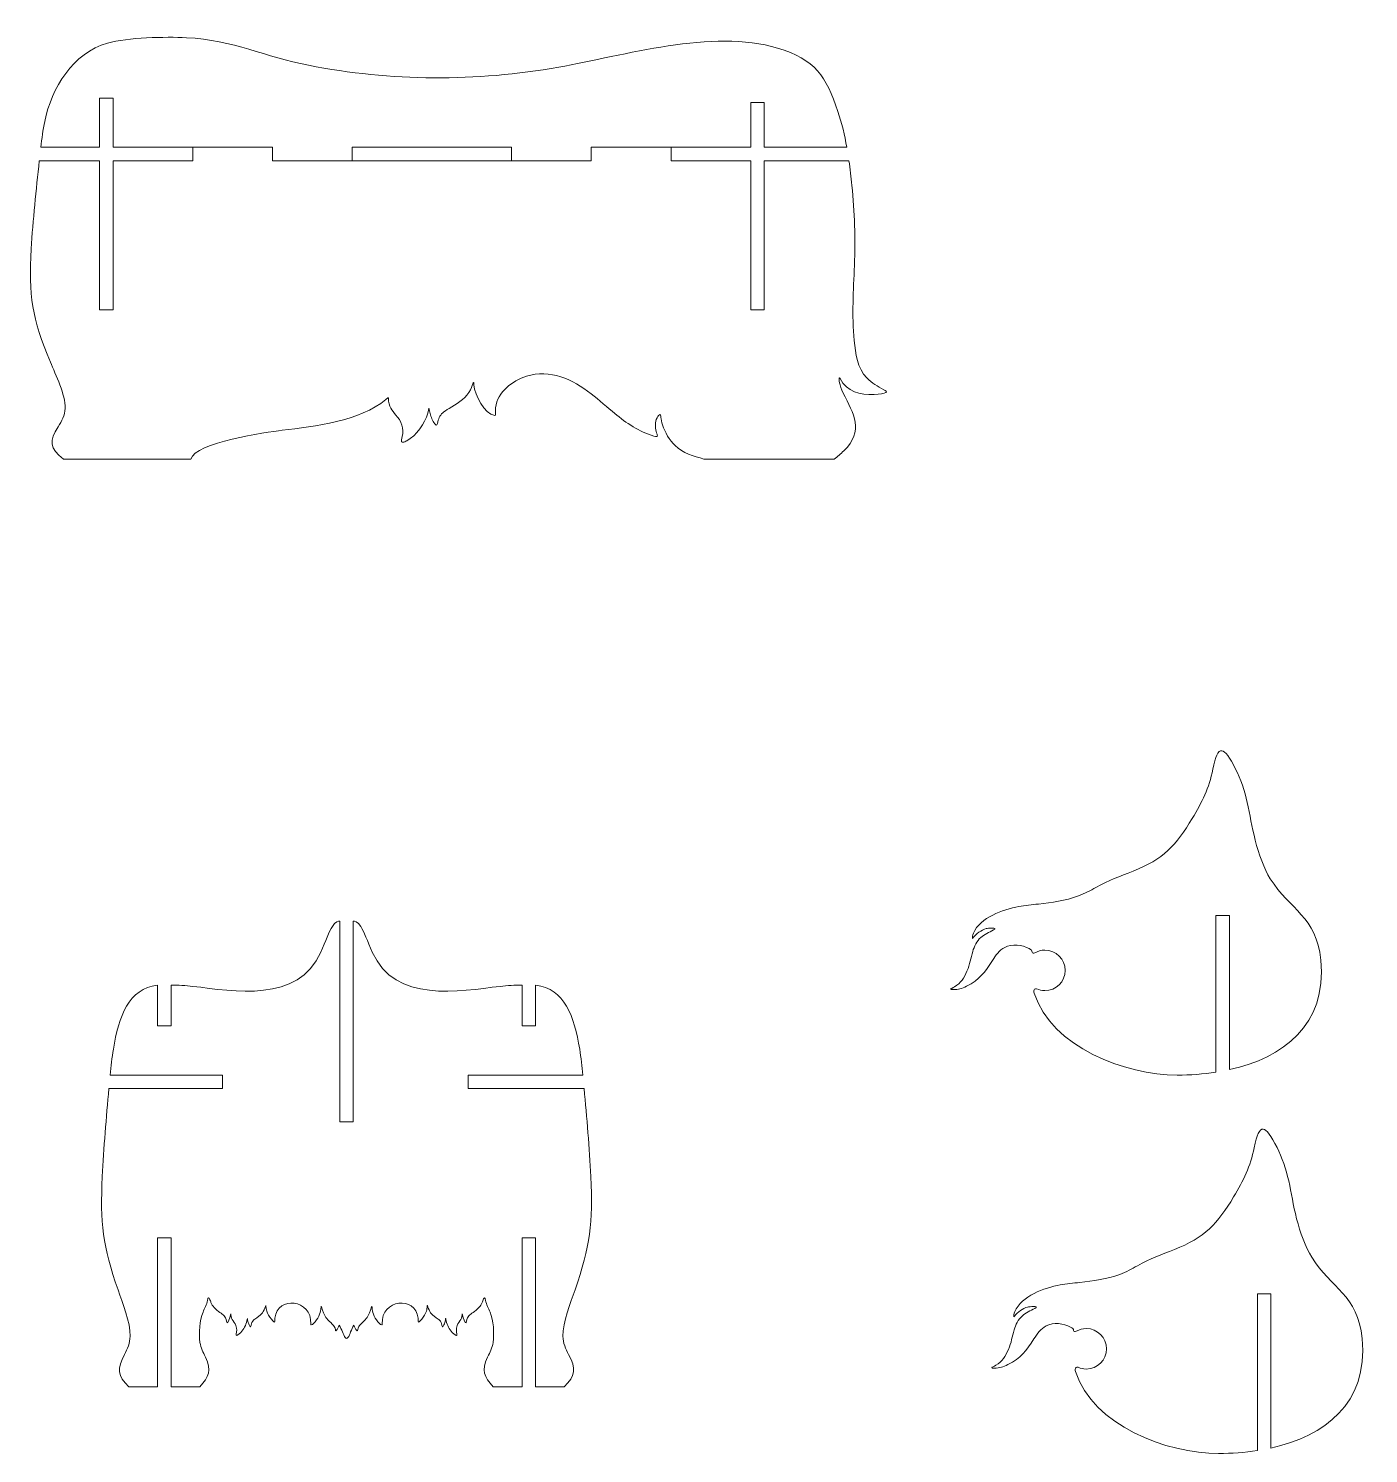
# Model space of a CAD drawing. Header units: centimetres. Extents: x -112 to 109, y -119 to 42.
# Drawn here: x 9.4 to 108.7, y -64 to 41.6 of the extents above; entities that cross this region are included whole.
import ezdxf

# ---------------------------------------------------------------- set-up
doc = ezdxf.new("R2010")
doc.units = ezdxf.units.CM
doc.header["$MEASUREMENT"] = 0
doc.layers.add('layer 1', color=7, linetype='Continuous')

msp = doc.modelspace()

# ---------------------------------------------------------------- linework, layer by layer
at = {"layer": 'layer 1', "color": 250, "lineweight": 9}
for points, knots in [([(51.14245, 32.82267), (51.14245, 32.82267), (51.14245, 31.82267), (51.14245, 31.82267), (51.14245, 31.82267), (51.14245, 31.82267), (45.2362, 31.82267), (45.2362, 31.82267), (45.2362, 31.82267), (45.2362, 31.82267), (45.2362, 32.82267), (45.2362, 32.82267), (45.2362, 32.82267), (41.2987, 32.82267), (37.3612, 32.82267), (33.4237, 32.82267), (33.4237, 32.82267), (33.4237, 32.82267), (33.4237, 31.82267), (33.4237, 31.82267), (33.4237, 31.82267), (33.4237, 31.82267), (27.51745, 31.82267), (27.51745, 31.82267), (27.51745, 31.82267), (27.51745, 31.82267), (27.51745, 32.82267), (27.51745, 32.82267), (27.51745, 32.82267), (23.57995, 32.82267), (19.64245, 32.82267), (15.70495, 32.82267), (15.70495, 32.82267), (15.70495, 33.93279), (15.70495, 34.2455), (15.70495, 36.46574), (15.70495, 36.46574), (15.37162, 36.46574), (14.87162, 36.46574), (14.70495, 36.46574), (14.70495, 36.46574), (14.70495, 34.2455), (14.70495, 33.93279), (14.70495, 32.82267), (14.70495, 32.82267), (13.24674, 32.82267), (11.0836, 32.82267), (10.3545, 32.82267), (10.3545, 32.82267), (10.42957, 33.4619), (10.52055, 34.11346), (10.64631, 34.73482), (10.64631, 34.73482), (11.14774, 37.21246), (12.73739, 39.82685), (15.29579, 40.54211), (15.29579, 40.54211), (16.78535, 40.95853), (19.58572, 41.02464), (21.14579, 40.94353), (21.14579, 40.94353), (24.63052, 40.76231), (27.00444, 39.51753), (30.18746, 38.89769), (30.18746, 38.89769), (36.28468, 37.71035), (42.62085, 37.67146), (48.72912, 38.76019), (48.72912, 38.76019), (53.54702, 39.61894), (60.13162, 41.62585), (64.93542, 40.17526), (64.93542, 40.17526), (67.75592, 39.32354), (68.52869, 38.09515), (69.40806, 35.48424), (69.40806, 35.48424), (69.69309, 34.63791), (69.91553, 33.70127), (70.07206, 32.82267), (70.07206, 32.82267), (68.04108, 32.82267), (64.97044, 32.82267), (63.95495, 32.82267), (63.95495, 32.82267), (63.95495, 35.25138), (63.95495, 34.93869), (63.95495, 36.15304), (63.95495, 36.15304), (63.62162, 36.15304), (63.12162, 36.15304), (62.95495, 36.15304), (62.95495, 36.15304), (62.95495, 34.93869), (62.95495, 35.25138), (62.95495, 32.82267), (62.95495, 32.82267), (59.01745, 32.82267), (55.07995, 32.82267), (51.14245, 32.82267)], [0, 0, 0, 0, 0.038461538, 0.038461538, 0.038461538, 0.038461538, 0.076923077, 0.076923077, 0.076923077, 0.076923077, 0.115384615, 0.115384615, 0.115384615, 0.115384615, 0.153846154, 0.153846154, 0.153846154, 0.153846154, 0.192307692, 0.192307692, 0.192307692, 0.192307692, 0.230769231, 0.230769231, 0.230769231, 0.230769231, 0.269230769, 0.269230769, 0.269230769, 0.269230769, 0.307692308, 0.307692308, 0.307692308, 0.307692308, 0.346153846, 0.346153846, 0.346153846, 0.346153846, 0.384615385, 0.384615385, 0.384615385, 0.384615385, 0.423076923, 0.423076923, 0.423076923, 0.423076923, 0.461538462, 0.461538462, 0.461538462, 0.461538462, 0.5, 0.5, 0.5, 0.5, 0.538461538, 0.538461538, 0.538461538, 0.538461538, 0.576923077, 0.576923077, 0.576923077, 0.576923077, 0.615384615, 0.615384615, 0.615384615, 0.615384615, 0.653846154, 0.653846154, 0.653846154, 0.653846154, 0.692307692, 0.692307692, 0.692307692, 0.692307692, 0.730769231, 0.730769231, 0.730769231, 0.730769231, 0.769230769, 0.769230769, 0.769230769, 0.769230769, 0.807692308, 0.807692308, 0.807692308, 0.807692308, 0.846153846, 0.846153846, 0.846153846, 0.846153846, 0.884615385, 0.884615385, 0.884615385, 0.884615385, 0.923076923, 0.923076923, 0.923076923, 0.923076923, 1, 1, 1, 1]), ([(57.0487, 31.82267), (59.01745, 31.82268), (60.9862, 31.82268), (62.95495, 31.82268), (62.95495, 31.82268), (62.95495, 28.13935), (62.95495, 28.13936), (62.95495, 20.7727), (62.95495, 20.7727), (62.95495, 20.7727), (63.95495, 20.7727), (63.95495, 20.7727), (63.95495, 20.7727), (63.95495, 28.13936), (63.95495, 28.13934), (63.95495, 31.82267), (63.95495, 31.82267), (66.03942, 31.82267), (69.19029, 31.82267), (70.23253, 31.82267), (70.23253, 31.82267), (70.31945, 31.21969), (70.38946, 30.61726), (70.44971, 30.00388), (70.44971, 30.00388), (70.64839, 27.97819), (70.71022, 26.09838), (70.6333, 24.06436), (70.6333, 24.06436), (70.56297, 22.20446), (70.43895, 20.37483), (70.61663, 18.51436), (70.61663, 18.51436), (70.70886, 17.54864), (70.85163, 16.45861), (71.55413, 15.73103), (71.55413, 15.73103), (71.92791, 15.34389), (72.3526, 15.10731), (72.8208, 14.86019), (72.8208, 14.86019), (72.9708, 14.78102), (73.08746, 14.71436), (72.96981, 14.65142), (72.96981, 14.65142), (72.85215, 14.58848), (72.50017, 14.52927), (72.10434, 14.51261), (72.10434, 14.51261), (71.02553, 14.46718), (70.1032, 14.6971), (69.56663, 15.69353), (69.56663, 15.69353), (69.53746, 15.74769), (69.5208, 15.77269), (69.5083, 15.72686), (69.5083, 15.72686), (69.4958, 15.68102), (69.48746, 15.56436), (69.52913, 15.37269), (69.52913, 15.37269), (69.5708, 15.18102), (69.66246, 14.91436), (69.8083, 14.61436), (69.8083, 14.61436), (70.56133, 13.06522), (71.38441, 11.8276), (69.84817, 10.33102), (69.84817, 10.33102), (69.61721, 10.10602), (69.38029, 9.91436), (69.14337, 9.72269), (69.14337, 9.72269), (69.14337, 9.72269), (59.47731, 9.72269), (59.47731, 9.72269), (59.47731, 9.72269), (58.72651, 9.94545), (57.92032, 10.14816), (57.34997, 10.71853), (57.34997, 10.71853), (56.93496, 11.13353), (56.59291, 11.69269), (56.42302, 12.25574), (56.42302, 12.25574), (56.35857, 12.46933), (56.31301, 12.67429), (56.29218, 12.81318), (56.29218, 12.81318), (56.27134, 12.95207), (56.27523, 13.02488), (56.22718, 13.01545), (56.22718, 13.01545), (56.17913, 13.00602), (56.07913, 12.91436), (56.0083, 12.77686), (56.0083, 12.77686), (55.856, 12.48124), (55.86059, 12.08375), (55.9458, 11.76853), (55.9458, 11.76853), (56.03021, 11.45616), (56.16984, 11.31463), (55.76246, 11.43102), (55.76246, 11.43102), (54.70661, 11.73269), (53.71965, 12.40873), (52.87913, 13.09769), (52.87913, 13.09769), (52.3708, 13.51436), (51.71246, 14.10602), (51.1208, 14.56852), (51.1208, 14.56852), (49.76851, 15.62558), (48.07063, 16.40899), (46.3458, 15.86019), (46.3458, 15.86019), (45.2654, 15.51643), (44.2069, 14.71533), (44.04997, 13.52686), (44.04997, 13.52686), (44.0208, 13.30602), (44.03746, 13.16436), (44.0458, 13.07269), (44.0458, 13.07269), (44.05413, 12.98102), (44.05413, 12.93936), (43.99997, 12.94769), (43.99997, 12.94769), (43.20355, 13.07015), (42.50435, 14.47008), (42.44163, 15.22269), (42.44163, 15.22269), (42.42913, 15.37269), (42.42913, 15.44769), (42.3958, 15.37269), (42.3958, 15.37269), (42.36246, 15.29769), (42.2958, 15.07269), (42.19163, 14.85603), (42.19163, 14.85603), (41.9084, 14.26693), (41.34039, 13.92015), (40.80016, 13.59125), (40.80016, 13.59125), (40.52952, 13.42648), (40.35491, 13.33026), (40.21741, 13.22193), (40.21741, 13.22193), (39.96509, 13.02314), (39.84332, 12.79607), (39.76663, 12.48936), (39.76663, 12.48936), (39.72399, 12.31882), (39.71661, 12.10603), (39.54163, 12.33936), (39.54163, 12.33936), (39.3804, 12.55433), (39.26207, 12.83523), (39.19163, 13.09352), (39.19163, 13.09352), (39.15413, 13.23102), (39.12913, 13.36436), (39.11663, 13.43103), (39.11663, 13.43103), (39.10413, 13.49769), (39.10413, 13.49769), (39.0958, 13.44769), (39.0958, 13.44769), (39.08746, 13.39769), (39.0708, 13.29769), (39.02497, 13.13103), (39.02497, 13.13103), (38.81589, 12.37083), (38.17891, 11.45892), (37.4708, 11.08519), (37.4708, 11.08519), (37.29722, 10.99357), (37.0043, 10.82964), (37.08747, 11.15186), (37.08747, 11.15186), (37.25064, 11.78414), (37.20401, 12.31844), (36.7833, 12.83936), (36.7833, 12.83936), (36.46428, 13.23432), (36.19865, 13.46041), (36.11663, 14.00186), (36.11663, 14.00186), (36.07435, 14.28092), (36.194, 14.36501), (35.91663, 14.13519), (35.91663, 14.13519), (33.99742, 12.54501), (30.65904, 12.13189), (28.23747, 11.85602), (28.23747, 11.85602), (27.05963, 11.72183), (21.77836, 10.93355), (21.47226, 9.72269), (21.47226, 9.72269), (21.47226, 9.72269), (12.03739, 9.72269), (12.03739, 9.72269), (12.03739, 9.72269), (11.00927, 10.54213), (10.96783, 11.07719), (11.64163, 12.11852), (11.64163, 12.11852), (11.92204, 12.55188), (12.13759, 12.95156), (12.15413, 13.48103), (12.15413, 13.48103), (12.1856, 14.48841), (11.46237, 15.9545), (11.06247, 16.90602), (11.06247, 16.90602), (9.70675, 20.13162), (9.44462, 21.87782), (9.6458, 25.29769), (9.6458, 25.29769), (9.77013, 27.41138), (10.01029, 29.68338), (10.24364, 31.82267), (10.24364, 31.82267), (11.7388, 31.82267), (13.95737, 31.82267), (14.70495, 31.82267), (14.70495, 31.82267), (14.70495, 24.456), (14.70495, 24.45603), (14.70495, 20.7727), (14.70495, 20.7727), (14.70495, 20.7727), (15.70495, 20.7727), (15.70495, 20.7727), (15.70495, 20.7727), (15.70495, 24.45602), (15.70495, 28.13935), (15.70495, 31.82267), (15.70495, 31.82267), (17.6737, 31.82267), (19.64245, 31.82267), (21.6112, 31.82267), (21.6112, 31.82267), (21.6112, 31.82267), (21.6112, 32.82266), (21.6112, 32.82266), (21.6112, 32.82266), (21.6112, 32.82266), (27.51745, 32.82266), (27.51745, 32.82266), (27.51745, 32.82266), (27.51745, 32.82266), (27.51745, 31.82267), (27.51745, 31.82267), (27.51745, 31.82267), (35.39245, 31.82267), (43.26745, 31.82268), (51.14245, 31.82267), (51.14245, 31.82267), (51.14245, 31.82267), (51.14245, 32.82266), (51.14245, 32.82266), (51.14245, 32.82266), (51.14245, 32.82266), (57.0487, 32.82266), (57.0487, 32.82266), (57.0487, 32.82266), (57.0487, 32.82266), (57.0487, 31.82267), (57.0487, 31.82267)], [0, 0, 0, 0, 0.014492754, 0.014492754, 0.014492754, 0.014492754, 0.028985507, 0.028985507, 0.028985507, 0.028985507, 0.043478261, 0.043478261, 0.043478261, 0.043478261, 0.057971014, 0.057971014, 0.057971014, 0.057971014, 0.072463768, 0.072463768, 0.072463768, 0.072463768, 0.086956522, 0.086956522, 0.086956522, 0.086956522, 0.101449275, 0.101449275, 0.101449275, 0.101449275, 0.115942029, 0.115942029, 0.115942029, 0.115942029, 0.130434783, 0.130434783, 0.130434783, 0.130434783, 0.144927536, 0.144927536, 0.144927536, 0.144927536, 0.15942029, 0.15942029, 0.15942029, 0.15942029, 0.173913043, 0.173913043, 0.173913043, 0.173913043, 0.188405797, 0.188405797, 0.188405797, 0.188405797, 0.202898551, 0.202898551, 0.202898551, 0.202898551, 0.217391304, 0.217391304, 0.217391304, 0.217391304, 0.231884058, 0.231884058, 0.231884058, 0.231884058, 0.246376812, 0.246376812, 0.246376812, 0.246376812, 0.260869565, 0.260869565, 0.260869565, 0.260869565, 0.275362319, 0.275362319, 0.275362319, 0.275362319, 0.289855072, 0.289855072, 0.289855072, 0.289855072, 0.304347826, 0.304347826, 0.304347826, 0.304347826, 0.31884058, 0.31884058, 0.31884058, 0.31884058, 0.333333333, 0.333333333, 0.333333333, 0.333333333, 0.347826087, 0.347826087, 0.347826087, 0.347826087, 0.362318841, 0.362318841, 0.362318841, 0.362318841, 0.376811594, 0.376811594, 0.376811594, 0.376811594, 0.391304348, 0.391304348, 0.391304348, 0.391304348, 0.405797101, 0.405797101, 0.405797101, 0.405797101, 0.420289855, 0.420289855, 0.420289855, 0.420289855, 0.434782609, 0.434782609, 0.434782609, 0.434782609, 0.449275362, 0.449275362, 0.449275362, 0.449275362, 0.463768116, 0.463768116, 0.463768116, 0.463768116, 0.47826087, 0.47826087, 0.47826087, 0.47826087, 0.492753623, 0.492753623, 0.492753623, 0.492753623, 0.507246377, 0.507246377, 0.507246377, 0.507246377, 0.52173913, 0.52173913, 0.52173913, 0.52173913, 0.536231884, 0.536231884, 0.536231884, 0.536231884, 0.550724638, 0.550724638, 0.550724638, 0.550724638, 0.565217391, 0.565217391, 0.565217391, 0.565217391, 0.579710145, 0.579710145, 0.579710145, 0.579710145, 0.594202899, 0.594202899, 0.594202899, 0.594202899, 0.608695652, 0.608695652, 0.608695652, 0.608695652, 0.623188406, 0.623188406, 0.623188406, 0.623188406, 0.637681159, 0.637681159, 0.637681159, 0.637681159, 0.652173913, 0.652173913, 0.652173913, 0.652173913, 0.666666667, 0.666666667, 0.666666667, 0.666666667, 0.68115942, 0.68115942, 0.68115942, 0.68115942, 0.695652174, 0.695652174, 0.695652174, 0.695652174, 0.710144928, 0.710144928, 0.710144928, 0.710144928, 0.724637681, 0.724637681, 0.724637681, 0.724637681, 0.739130435, 0.739130435, 0.739130435, 0.739130435, 0.753623188, 0.753623188, 0.753623188, 0.753623188, 0.768115942, 0.768115942, 0.768115942, 0.768115942, 0.782608696, 0.782608696, 0.782608696, 0.782608696, 0.797101449, 0.797101449, 0.797101449, 0.797101449, 0.811594203, 0.811594203, 0.811594203, 0.811594203, 0.826086957, 0.826086957, 0.826086957, 0.826086957, 0.84057971, 0.84057971, 0.84057971, 0.84057971, 0.855072464, 0.855072464, 0.855072464, 0.855072464, 0.869565217, 0.869565217, 0.869565217, 0.869565217, 0.884057971, 0.884057971, 0.884057971, 0.884057971, 0.898550725, 0.898550725, 0.898550725, 0.898550725, 0.913043478, 0.913043478, 0.913043478, 0.913043478, 0.927536232, 0.927536232, 0.927536232, 0.927536232, 0.942028986, 0.942028986, 0.942028986, 0.942028986, 0.956521739, 0.956521739, 0.956521739, 0.956521739, 0.971014493, 0.971014493, 0.971014493, 0.971014493, 1, 1, 1, 1]), ([(98.42224, -35.51798), (98.42224, -35.51798), (98.42224, -24.09148), (98.42224, -24.09148), (98.42224, -24.09148), (98.42224, -24.09148), (97.42224, -24.09148), (97.42224, -24.09148), (97.42224, -24.09148), (97.42224, -24.09148), (97.42227, -35.70543), (97.42227, -35.70543), (97.42227, -35.70543), (96.47753, -35.85199), (95.50871, -35.91966), (94.55415, -35.91966), (94.55415, -35.91966), (90.71378, -35.91966), (85.23687, -33.84437), (83.9517, -29.8524), (83.9517, -29.8524), (83.93492, -29.80038), (83.92475, -29.74106), (83.92572, -29.68639), (83.92572, -29.68639), (83.92783, -29.56714), (84.01838, -29.49509), (84.13266, -29.53374), (84.13266, -29.53374), (84.36614, -29.61271), (84.48632, -29.6635), (84.74724, -29.6635), (84.74724, -29.6635), (85.57567, -29.6635), (86.24724, -28.99193), (86.24724, -28.1635), (86.24724, -28.1635), (86.24724, -27.33507), (85.57567, -26.6635), (84.74724, -26.6635), (84.74724, -26.6635), (84.44292, -26.6635), (84.26092, -26.7329), (83.99643, -26.8634), (83.99643, -26.8634), (83.92374, -26.89929), (83.79946, -26.91273), (83.80141, -26.801), (83.80141, -26.801), (83.80323, -26.69678), (83.73891, -26.63017), (83.58891, -26.551), (83.58891, -26.551), (83.05768, -26.27062), (82.31175, -26.18633), (81.76807, -26.4635), (81.76807, -26.4635), (81.37423, -26.66428), (81.09492, -27.06171), (80.86391, -27.426), (80.86391, -27.426), (80.31654, -28.28908), (79.89934, -28.85417), (78.94554, -29.33736), (78.94554, -29.33736), (78.58179, -29.52164), (78.34088, -29.5885), (77.93474, -29.5885), (77.93474, -29.5885), (77.81391, -29.5885), (77.73057, -29.5885), (77.75141, -29.55933), (77.75141, -29.55933), (77.77224, -29.53017), (77.89724, -29.47183), (78.04724, -29.38016), (78.04724, -29.38016), (78.51709, -29.09305), (78.75611, -28.71476), (78.97224, -28.21767), (78.97224, -28.21767), (79.20298, -27.68698), (79.25268, -27.28142), (79.40141, -26.75516), (79.40141, -26.75516), (79.50253, -26.39733), (79.70359, -25.98003), (79.98891, -25.73433), (79.98891, -25.73433), (80.24613, -25.51285), (80.63538, -25.33208), (80.93891, -25.16766), (80.93891, -25.16766), (81.34231, -24.94918), (80.49812, -25.03902), (80.39307, -25.06767), (80.39307, -25.06767), (80.04665, -25.16215), (79.64573, -25.45462), (79.43058, -25.73433), (79.43058, -25.73433), (79.38891, -25.7885), (79.38057, -25.8135), (79.37641, -25.7635), (79.37641, -25.7635), (79.37224, -25.7135), (79.37224, -25.5885), (79.45141, -25.40516), (79.45141, -25.40516), (79.95022, -24.24995), (81.63486, -23.63799), (82.81391, -23.43433), (82.81391, -23.43433), (83.27224, -23.35517), (83.79724, -23.29683), (84.26391, -23.24683), (84.26391, -23.24683), (85.27136, -23.13889), (86.26986, -23.00052), (87.22641, -22.64683), (87.22641, -22.64683), (87.72224, -22.4635), (88.12224, -22.2385), (88.53058, -22.0135), (88.53058, -22.0135), (89.49336, -21.48298), (90.27311, -21.20023), (91.28225, -20.80586), (91.28225, -20.80586), (93.47933, -19.9473), (94.5083, -18.86749), (95.66147, -16.90784), (95.66147, -16.90784), (96.37602, -15.69356), (96.91605, -14.64896), (97.18701, -13.26033), (97.18701, -13.26033), (97.56238, -11.33651), (97.99924, -11.5198), (98.8764, -13.24406), (98.8764, -13.24406), (99.25957, -13.99727), (99.54041, -14.84256), (99.74327, -15.72158), (99.74327, -15.72158), (99.94612, -16.6006), (100.07098, -17.51334), (100.32948, -18.52178), (100.32948, -18.52178), (100.58798, -19.53022), (100.98011, -20.63436), (101.44477, -21.37323), (101.44477, -21.37323), (102.89394, -23.67763), (104.86619, -24.15679), (105.1829, -27.4007), (105.1829, -27.4007), (105.65463, -32.23159), (102.38701, -34.6402), (98.42224, -35.51798)], [0, 0, 0, 0, 0.024390244, 0.024390244, 0.024390244, 0.024390244, 0.048780488, 0.048780488, 0.048780488, 0.048780488, 0.073170732, 0.073170732, 0.073170732, 0.073170732, 0.097560976, 0.097560976, 0.097560976, 0.097560976, 0.12195122, 0.12195122, 0.12195122, 0.12195122, 0.146341463, 0.146341463, 0.146341463, 0.146341463, 0.170731707, 0.170731707, 0.170731707, 0.170731707, 0.195121951, 0.195121951, 0.195121951, 0.195121951, 0.219512195, 0.219512195, 0.219512195, 0.219512195, 0.243902439, 0.243902439, 0.243902439, 0.243902439, 0.268292683, 0.268292683, 0.268292683, 0.268292683, 0.292682927, 0.292682927, 0.292682927, 0.292682927, 0.317073171, 0.317073171, 0.317073171, 0.317073171, 0.341463415, 0.341463415, 0.341463415, 0.341463415, 0.365853659, 0.365853659, 0.365853659, 0.365853659, 0.390243902, 0.390243902, 0.390243902, 0.390243902, 0.414634146, 0.414634146, 0.414634146, 0.414634146, 0.43902439, 0.43902439, 0.43902439, 0.43902439, 0.463414634, 0.463414634, 0.463414634, 0.463414634, 0.487804878, 0.487804878, 0.487804878, 0.487804878, 0.512195122, 0.512195122, 0.512195122, 0.512195122, 0.536585366, 0.536585366, 0.536585366, 0.536585366, 0.56097561, 0.56097561, 0.56097561, 0.56097561, 0.585365854, 0.585365854, 0.585365854, 0.585365854, 0.609756098, 0.609756098, 0.609756098, 0.609756098, 0.634146341, 0.634146341, 0.634146341, 0.634146341, 0.658536585, 0.658536585, 0.658536585, 0.658536585, 0.682926829, 0.682926829, 0.682926829, 0.682926829, 0.707317073, 0.707317073, 0.707317073, 0.707317073, 0.731707317, 0.731707317, 0.731707317, 0.731707317, 0.756097561, 0.756097561, 0.756097561, 0.756097561, 0.780487805, 0.780487805, 0.780487805, 0.780487805, 0.804878049, 0.804878049, 0.804878049, 0.804878049, 0.829268293, 0.829268293, 0.829268293, 0.829268293, 0.853658537, 0.853658537, 0.853658537, 0.853658537, 0.87804878, 0.87804878, 0.87804878, 0.87804878, 0.902439024, 0.902439024, 0.902439024, 0.902439024, 0.926829268, 0.926829268, 0.926829268, 0.926829268, 0.951219512, 0.951219512, 0.951219512, 0.951219512, 1, 1, 1, 1]), ([(46.00639, -29.24933), (45.5066, -29.25731), (44.90415, -29.2814), (44.38507, -29.34436), (44.38507, -29.34436), (41.38179, -29.70865), (36.57792, -30.61052), (34.91738, -26.80213), (34.91738, -26.80213), (34.56668, -25.99781), (34.28229, -25.27985), (34.05739, -24.89928), (34.05739, -24.89928), (33.83249, -24.51871), (33.59895, -24.51871), (33.50639, -24.52361), (33.50639, -24.52361), (33.50639, -24.52361), (33.50639, -39.38154), (33.50639, -39.38154), (33.50639, -39.38154), (33.50639, -39.38154), (32.50639, -39.38154), (32.50639, -39.38154), (32.50639, -39.38154), (32.50639, -39.38154), (32.50639, -24.52359), (32.50639, -24.52359), (32.50639, -24.52359), (32.41383, -24.51867), (32.18029, -24.51867), (31.95539, -24.89924), (31.95539, -24.89924), (31.73049, -25.27981), (31.4461, -25.99777), (31.0954, -26.80209), (31.0954, -26.80209), (29.43486, -30.61048), (24.63099, -29.7086), (21.62771, -29.34432), (21.62771, -29.34432), (21.10864, -29.28136), (20.50618, -29.25727), (20.00639, -29.24929), (20.00639, -29.24929), (20.00639, -29.24929), (20.00639, -32.27659), (20.00639, -32.27659), (20.00639, -32.27659), (20.00639, -32.27659), (19.00639, -32.27659), (19.00639, -32.27659), (19.00639, -32.27659), (19.00639, -32.27659), (19.00639, -29.25888), (19.00639, -29.25888), (19.00639, -29.25888), (16.83269, -29.51585), (16.14072, -31.56296), (15.73333, -34.00751), (15.73333, -34.00751), (15.62968, -34.62945), (15.55488, -35.27984), (15.49302, -35.91966), (15.49302, -35.91966), (15.49302, -35.91966), (23.81039, -35.91966), (23.81039, -35.91966), (23.81039, -35.91966), (23.81039, -35.91966), (23.81039, -36.91966), (23.81039, -36.91966), (23.81039, -36.91966), (23.81039, -36.91966), (15.40176, -36.91931), (15.40176, -36.91931), (15.40176, -36.91931), (15.2096, -39.05869), (15.01181, -41.33084), (14.90942, -43.44464), (14.90942, -43.44464), (14.74376, -46.86451), (14.95962, -48.61071), (16.07603, -51.83631), (16.07603, -51.83631), (16.40534, -52.78783), (17.0009, -54.25392), (16.97499, -55.2613), (16.97499, -55.2613), (16.96137, -55.79077), (16.78387, -56.19045), (16.55295, -56.62381), (16.55295, -56.62381), (15.99809, -57.66514), (16.03222, -58.2002), (16.87886, -59.01964), (16.87886, -59.01964), (16.87886, -59.01964), (19.00638, -59.01963), (19.00638, -59.01963), (19.00638, -59.01963), (19.00638, -59.01963), (19.00638, -47.96964), (19.00638, -47.96964), (19.00638, -47.96964), (19.00638, -47.96964), (20.00639, -47.96964), (20.00639, -47.96964), (20.00639, -47.96964), (20.00639, -47.96964), (20.00639, -59.01963), (20.00639, -59.01963), (20.00639, -59.01963), (20.00639, -59.01963), (22.13554, -59.01964), (22.13554, -59.01964), (22.13554, -59.01964), (22.81134, -58.25763), (23.03452, -57.84623), (22.55242, -56.81395), (22.55242, -56.81395), (22.38121, -56.44733), (22.20458, -56.15858), (22.14949, -55.72931), (22.14949, -55.72931), (22.0603, -55.0339), (22.11014, -54.12043), (22.37337, -53.47696), (22.37337, -53.47696), (22.48196, -53.21154), (22.65281, -52.90605), (22.70436, -52.61735), (22.70436, -52.61735), (22.80112, -52.14464), (22.92745, -52.6968), (22.95689, -52.77116), (22.95689, -52.77116), (23.00671, -52.897), (23.07446, -53.01799), (23.19603, -53.14625), (23.19603, -53.14625), (23.31758, -53.27452), (23.49293, -53.41003), (23.62238, -53.50573), (23.62238, -53.50573), (23.87436, -53.69203), (24.04037, -53.77503), (24.11669, -54.1457), (24.11669, -54.1457), (24.13064, -54.21346), (24.13861, -54.27154), (24.15455, -54.28849), (24.15455, -54.28849), (24.22361, -54.36183), (24.37982, -53.84769), (24.39169, -53.79481), (24.39169, -53.79481), (24.40963, -53.71495), (24.42159, -53.63751), (24.42758, -53.59879), (24.42758, -53.59879), (24.42725, -53.62136), (24.42729, -53.65226), (24.43201, -53.69011), (24.43201, -53.69011), (24.4511, -53.84316), (24.5184, -54.00954), (24.6002, -54.12777), (24.6002, -54.12777), (24.83447, -54.46645), (24.93317, -54.63904), (24.8319, -55.11567), (24.8319, -55.11567), (24.79765, -55.27685), (24.9183, -55.19485), (24.9898, -55.14901), (24.9898, -55.14901), (25.05159, -55.10942), (25.12024, -55.05107), (25.18031, -54.98646), (25.18031, -54.98646), (25.38524, -54.76602), (25.55696, -54.44809), (25.62997, -54.12569), (25.62997, -54.12569), (25.64885, -54.04232), (25.65571, -53.9923), (25.65915, -53.96729), (25.65915, -53.96729), (25.66258, -53.94228), (25.66258, -53.94228), (25.66772, -53.97562), (25.66772, -53.97562), (25.67288, -54.00898), (25.68318, -54.07568), (25.69862, -54.14445), (25.69862, -54.14445), (25.72765, -54.27363), (25.77638, -54.41419), (25.84279, -54.52169), (25.84279, -54.52169), (25.86854, -54.56337), (25.88912, -54.5842), (25.90286, -54.56961), (25.90286, -54.56961), (25.9166, -54.55503), (25.92346, -54.50501), (25.93548, -54.44665), (25.93548, -54.44665), (25.96706, -54.29327), (26.01725, -54.17961), (26.12116, -54.08021), (26.12116, -54.08021), (26.17779, -54.02602), (26.24972, -53.9779), (26.36119, -53.89548), (26.36119, -53.89548), (26.78957, -53.57878), (26.82439, -53.53448), (27.01844, -53.0044), (27.01844, -53.0044), (27.03217, -52.96689), (27.03217, -53.0044), (27.03732, -53.07943), (27.03732, -53.07943), (27.04247, -53.15447), (27.05278, -53.267), (27.09225, -53.40872), (27.09225, -53.40872), (27.18621, -53.74611), (27.71906, -54.43493), (27.69809, -54.15487), (27.69809, -54.15487), (27.69466, -54.10902), (27.68779, -54.03816), (27.6998, -53.9277), (27.6998, -53.9277), (27.88473, -52.22738), (30.4498, -52.53646), (30.36157, -54.3514), (30.36157, -54.3514), (30.35843, -54.41592), (30.35843, -54.43969), (30.38389, -54.43494), (30.38389, -54.43494), (30.6537, -54.38448), (30.97041, -53.8108), (31.05352, -53.51237), (31.05352, -53.51237), (31.09855, -53.35069), (31.11031, -53.2223), (31.11618, -53.13671), (31.11618, -53.13671), (31.12206, -53.05111), (31.12206, -53.00831), (31.13771, -53.05111), (31.13771, -53.05111), (31.15338, -53.09391), (31.18472, -53.22232), (31.23366, -53.34594), (31.23366, -53.34594), (31.46457, -53.92922), (31.44575, -53.88479), (31.8656, -54.28906), (31.8656, -54.28906), (31.93727, -54.35808), (32.01856, -54.44626), (32.09601, -54.54311), (32.09601, -54.54311), (32.20986, -54.68548), (32.15986, -54.91047), (32.22155, -54.86087), (32.22155, -54.86087), (32.35002, -54.75755), (32.42037, -54.59667), (32.45896, -54.45247), (32.45896, -54.45247), (32.67143, -54.74791), (32.74261, -55.15586), (32.90226, -55.36612), (32.90226, -55.36612), (32.97899, -55.46717), (33.03379, -55.46717), (33.11052, -55.36612), (33.11052, -55.36612), (33.27013, -55.15591), (33.3414, -54.7479), (33.55381, -54.45247), (33.55381, -54.45247), (33.5924, -54.59668), (33.66274, -54.75758), (33.79123, -54.86091), (33.79123, -54.86091), (33.85292, -54.91052), (33.80292, -54.68552), (33.91677, -54.54315), (33.91677, -54.54315), (33.99422, -54.4463), (34.07551, -54.35812), (34.14718, -54.2891), (34.14718, -54.2891), (34.56703, -53.88483), (34.54821, -53.92926), (34.77912, -53.34598), (34.77912, -53.34598), (34.82806, -53.22236), (34.8594, -53.09395), (34.87507, -53.05115), (34.87507, -53.05115), (34.89072, -53.00835), (34.89072, -53.05115), (34.8966, -53.13675), (34.8966, -53.13675), (34.90247, -53.22234), (34.91423, -53.35073), (34.95926, -53.51241), (34.95926, -53.51241), (35.04237, -53.81084), (35.35908, -54.38452), (35.62889, -54.43498), (35.62889, -54.43498), (35.65435, -54.43973), (35.65435, -54.41596), (35.65121, -54.35144), (35.65121, -54.35144), (35.56298, -52.5365), (38.12805, -52.22742), (38.31298, -53.92774), (38.31298, -53.92774), (38.32499, -54.0382), (38.31812, -54.10906), (38.31469, -54.15491), (38.31469, -54.15491), (38.29372, -54.43497), (38.82657, -53.74615), (38.92053, -53.40876), (38.92053, -53.40876), (38.96, -53.26704), (38.97031, -53.15451), (38.97546, -53.07947), (38.97546, -53.07947), (38.98061, -53.00444), (38.98061, -52.96693), (38.99434, -53.00444), (38.99434, -53.00444), (39.18839, -53.53452), (39.22321, -53.57882), (39.65159, -53.89552), (39.65159, -53.89552), (39.76306, -53.97794), (39.83499, -54.02606), (39.89162, -54.08025), (39.89162, -54.08025), (39.99553, -54.17965), (40.04572, -54.29331), (40.0773, -54.44669), (40.0773, -54.44669), (40.08932, -54.50505), (40.09618, -54.55507), (40.10992, -54.56965), (40.10992, -54.56965), (40.12366, -54.58424), (40.14424, -54.56341), (40.16999, -54.52173), (40.16999, -54.52173), (40.2364, -54.41423), (40.28513, -54.27367), (40.31416, -54.14449), (40.31416, -54.14449), (40.3296, -54.07572), (40.3399, -54.00902), (40.34506, -53.97566), (40.34506, -53.97566), (40.3502, -53.94232), (40.3502, -53.94232), (40.35363, -53.96733), (40.35363, -53.96733), (40.35707, -53.99234), (40.36393, -54.04236), (40.38281, -54.12573), (40.38281, -54.12573), (40.45582, -54.44813), (40.62754, -54.76606), (40.83247, -54.9865), (40.83247, -54.9865), (40.89254, -55.05111), (40.96119, -55.10946), (41.02298, -55.14905), (41.02298, -55.14905), (41.09448, -55.19489), (41.21513, -55.27689), (41.18088, -55.11571), (41.18088, -55.11571), (41.07961, -54.63908), (41.17831, -54.46649), (41.41258, -54.12781), (41.41258, -54.12781), (41.49438, -54.00958), (41.56168, -53.8432), (41.58077, -53.69015), (41.58077, -53.69015), (41.58549, -53.6523), (41.58553, -53.6214), (41.5852, -53.59883), (41.5852, -53.59883), (41.59119, -53.63755), (41.60315, -53.71499), (41.62109, -53.79485), (41.62109, -53.79485), (41.63296, -53.84773), (41.78917, -54.36187), (41.85823, -54.28853), (41.85823, -54.28853), (41.87417, -54.27158), (41.88214, -54.2135), (41.89609, -54.14574), (41.89609, -54.14574), (41.97241, -53.77507), (42.13842, -53.69207), (42.3904, -53.50577), (42.3904, -53.50577), (42.51985, -53.41007), (42.6952, -53.27456), (42.81675, -53.14629), (42.81675, -53.14629), (42.93832, -53.01803), (43.00607, -52.89704), (43.05589, -52.7712), (43.05589, -52.7712), (43.08533, -52.69684), (43.21166, -52.14468), (43.30842, -52.61739), (43.30842, -52.61739), (43.35997, -52.90609), (43.53082, -53.21158), (43.63941, -53.477), (43.63941, -53.477), (43.90264, -54.12047), (43.95248, -55.03394), (43.86329, -55.72935), (43.86329, -55.72935), (43.8082, -56.15862), (43.63157, -56.44737), (43.46036, -56.81399), (43.46036, -56.81399), (42.97826, -57.84627), (43.20144, -58.25767), (43.87724, -59.01968), (43.87724, -59.01968), (43.87724, -59.01968), (46.00638, -59.01965), (46.00638, -59.01965), (46.00638, -59.01965), (46.00638, -59.01965), (46.00638, -47.96964), (46.00638, -47.96964), (46.00638, -47.96964), (46.00638, -47.96964), (47.00639, -47.96964), (47.00639, -47.96964), (47.00639, -47.96964), (47.00639, -47.96964), (47.00639, -59.01965), (47.00639, -59.01965), (47.00639, -59.01965), (47.00639, -59.01965), (49.13392, -59.01968), (49.13392, -59.01968), (49.13392, -59.01968), (49.98056, -58.20024), (50.01469, -57.66518), (49.45983, -56.62385), (49.45983, -56.62385), (49.22891, -56.19049), (49.05141, -55.79081), (49.03779, -55.26134), (49.03779, -55.26134), (49.01188, -54.25396), (49.60744, -52.78787), (49.93675, -51.83635), (49.93675, -51.83635), (51.05316, -48.61075), (51.26901, -46.86455), (51.10336, -43.44468), (51.10336, -43.44468), (51.00098, -41.33099), (50.8032, -39.05895), (50.61105, -36.91966), (50.61105, -36.91966), (50.61105, -36.91966), (42.01307, -36.91966), (42.01307, -36.91966), (42.01307, -36.91966), (42.01307, -36.91966), (42.01307, -35.91966), (42.01307, -35.91966), (42.01307, -35.91966), (42.01307, -35.91966), (50.51975, -35.91966), (50.51975, -35.91966), (50.51975, -35.91966), (50.45793, -35.28044), (50.383, -34.62888), (50.27945, -34.00755), (50.27945, -34.00755), (49.87205, -31.563), (49.18009, -29.51589), (47.00639, -29.25892), (47.00639, -29.25892), (47.00639, -29.25892), (47.00639, -32.27659), (47.00639, -32.27659), (47.00639, -32.27659), (47.00639, -32.27659), (46.00639, -32.27659), (46.00639, -32.27659), (46.00639, -32.27659), (46.00639, -32.27659), (46.00639, -29.24933), (46.00639, -29.24933)], [0, 0, 0, 0, 0.007633588, 0.007633588, 0.007633588, 0.007633588, 0.015267176, 0.015267176, 0.015267176, 0.015267176, 0.022900763, 0.022900763, 0.022900763, 0.022900763, 0.030534351, 0.030534351, 0.030534351, 0.030534351, 0.038167939, 0.038167939, 0.038167939, 0.038167939, 0.045801527, 0.045801527, 0.045801527, 0.045801527, 0.053435115, 0.053435115, 0.053435115, 0.053435115, 0.061068702, 0.061068702, 0.061068702, 0.061068702, 0.06870229, 0.06870229, 0.06870229, 0.06870229, 0.076335878, 0.076335878, 0.076335878, 0.076335878, 0.083969466, 0.083969466, 0.083969466, 0.083969466, 0.091603053, 0.091603053, 0.091603053, 0.091603053, 0.099236641, 0.099236641, 0.099236641, 0.099236641, 0.106870229, 0.106870229, 0.106870229, 0.106870229, 0.114503817, 0.114503817, 0.114503817, 0.114503817, 0.122137405, 0.122137405, 0.122137405, 0.122137405, 0.129770992, 0.129770992, 0.129770992, 0.129770992, 0.13740458, 0.13740458, 0.13740458, 0.13740458, 0.145038168, 0.145038168, 0.145038168, 0.145038168, 0.152671756, 0.152671756, 0.152671756, 0.152671756, 0.160305344, 0.160305344, 0.160305344, 0.160305344, 0.167938931, 0.167938931, 0.167938931, 0.167938931, 0.175572519, 0.175572519, 0.175572519, 0.175572519, 0.183206107, 0.183206107, 0.183206107, 0.183206107, 0.190839695, 0.190839695, 0.190839695, 0.190839695, 0.198473282, 0.198473282, 0.198473282, 0.198473282, 0.20610687, 0.20610687, 0.20610687, 0.20610687, 0.213740458, 0.213740458, 0.213740458, 0.213740458, 0.221374046, 0.221374046, 0.221374046, 0.221374046, 0.229007634, 0.229007634, 0.229007634, 0.229007634, 0.236641221, 0.236641221, 0.236641221, 0.236641221, 0.244274809, 0.244274809, 0.244274809, 0.244274809, 0.251908397, 0.251908397, 0.251908397, 0.251908397, 0.259541985, 0.259541985, 0.259541985, 0.259541985, 0.267175573, 0.267175573, 0.267175573, 0.267175573, 0.27480916, 0.27480916, 0.27480916, 0.27480916, 0.282442748, 0.282442748, 0.282442748, 0.282442748, 0.290076336, 0.290076336, 0.290076336, 0.290076336, 0.297709924, 0.297709924, 0.297709924, 0.297709924, 0.305343511, 0.305343511, 0.305343511, 0.305343511, 0.312977099, 0.312977099, 0.312977099, 0.312977099, 0.320610687, 0.320610687, 0.320610687, 0.320610687, 0.328244275, 0.328244275, 0.328244275, 0.328244275, 0.335877863, 0.335877863, 0.335877863, 0.335877863, 0.34351145, 0.34351145, 0.34351145, 0.34351145, 0.351145038, 0.351145038, 0.351145038, 0.351145038, 0.358778626, 0.358778626, 0.358778626, 0.358778626, 0.366412214, 0.366412214, 0.366412214, 0.366412214, 0.374045802, 0.374045802, 0.374045802, 0.374045802, 0.381679389, 0.381679389, 0.381679389, 0.381679389, 0.389312977, 0.389312977, 0.389312977, 0.389312977, 0.396946565, 0.396946565, 0.396946565, 0.396946565, 0.404580153, 0.404580153, 0.404580153, 0.404580153, 0.41221374, 0.41221374, 0.41221374, 0.41221374, 0.419847328, 0.419847328, 0.419847328, 0.419847328, 0.427480916, 0.427480916, 0.427480916, 0.427480916, 0.435114504, 0.435114504, 0.435114504, 0.435114504, 0.442748092, 0.442748092, 0.442748092, 0.442748092, 0.450381679, 0.450381679, 0.450381679, 0.450381679, 0.458015267, 0.458015267, 0.458015267, 0.458015267, 0.465648855, 0.465648855, 0.465648855, 0.465648855, 0.473282443, 0.473282443, 0.473282443, 0.473282443, 0.480916031, 0.480916031, 0.480916031, 0.480916031, 0.488549618, 0.488549618, 0.488549618, 0.488549618, 0.496183206, 0.496183206, 0.496183206, 0.496183206, 0.503816794, 0.503816794, 0.503816794, 0.503816794, 0.511450382, 0.511450382, 0.511450382, 0.511450382, 0.519083969, 0.519083969, 0.519083969, 0.519083969, 0.526717557, 0.526717557, 0.526717557, 0.526717557, 0.534351145, 0.534351145, 0.534351145, 0.534351145, 0.541984733, 0.541984733, 0.541984733, 0.541984733, 0.549618321, 0.549618321, 0.549618321, 0.549618321, 0.557251908, 0.557251908, 0.557251908, 0.557251908, 0.564885496, 0.564885496, 0.564885496, 0.564885496, 0.572519084, 0.572519084, 0.572519084, 0.572519084, 0.580152672, 0.580152672, 0.580152672, 0.580152672, 0.58778626, 0.58778626, 0.58778626, 0.58778626, 0.595419847, 0.595419847, 0.595419847, 0.595419847, 0.603053435, 0.603053435, 0.603053435, 0.603053435, 0.610687023, 0.610687023, 0.610687023, 0.610687023, 0.618320611, 0.618320611, 0.618320611, 0.618320611, 0.625954198, 0.625954198, 0.625954198, 0.625954198, 0.633587786, 0.633587786, 0.633587786, 0.633587786, 0.641221374, 0.641221374, 0.641221374, 0.641221374, 0.648854962, 0.648854962, 0.648854962, 0.648854962, 0.65648855, 0.65648855, 0.65648855, 0.65648855, 0.664122137, 0.664122137, 0.664122137, 0.664122137, 0.671755725, 0.671755725, 0.671755725, 0.671755725, 0.679389313, 0.679389313, 0.679389313, 0.679389313, 0.687022901, 0.687022901, 0.687022901, 0.687022901, 0.694656489, 0.694656489, 0.694656489, 0.694656489, 0.702290076, 0.702290076, 0.702290076, 0.702290076, 0.709923664, 0.709923664, 0.709923664, 0.709923664, 0.717557252, 0.717557252, 0.717557252, 0.717557252, 0.72519084, 0.72519084, 0.72519084, 0.72519084, 0.732824427, 0.732824427, 0.732824427, 0.732824427, 0.740458015, 0.740458015, 0.740458015, 0.740458015, 0.748091603, 0.748091603, 0.748091603, 0.748091603, 0.755725191, 0.755725191, 0.755725191, 0.755725191, 0.763358779, 0.763358779, 0.763358779, 0.763358779, 0.770992366, 0.770992366, 0.770992366, 0.770992366, 0.778625954, 0.778625954, 0.778625954, 0.778625954, 0.786259542, 0.786259542, 0.786259542, 0.786259542, 0.79389313, 0.79389313, 0.79389313, 0.79389313, 0.801526718, 0.801526718, 0.801526718, 0.801526718, 0.809160305, 0.809160305, 0.809160305, 0.809160305, 0.816793893, 0.816793893, 0.816793893, 0.816793893, 0.824427481, 0.824427481, 0.824427481, 0.824427481, 0.832061069, 0.832061069, 0.832061069, 0.832061069, 0.839694656, 0.839694656, 0.839694656, 0.839694656, 0.847328244, 0.847328244, 0.847328244, 0.847328244, 0.854961832, 0.854961832, 0.854961832, 0.854961832, 0.86259542, 0.86259542, 0.86259542, 0.86259542, 0.870229008, 0.870229008, 0.870229008, 0.870229008, 0.877862595, 0.877862595, 0.877862595, 0.877862595, 0.885496183, 0.885496183, 0.885496183, 0.885496183, 0.893129771, 0.893129771, 0.893129771, 0.893129771, 0.900763359, 0.900763359, 0.900763359, 0.900763359, 0.908396947, 0.908396947, 0.908396947, 0.908396947, 0.916030534, 0.916030534, 0.916030534, 0.916030534, 0.923664122, 0.923664122, 0.923664122, 0.923664122, 0.93129771, 0.93129771, 0.93129771, 0.93129771, 0.938931298, 0.938931298, 0.938931298, 0.938931298, 0.946564885, 0.946564885, 0.946564885, 0.946564885, 0.954198473, 0.954198473, 0.954198473, 0.954198473, 0.961832061, 0.961832061, 0.961832061, 0.961832061, 0.969465649, 0.969465649, 0.969465649, 0.969465649, 0.977099237, 0.977099237, 0.977099237, 0.977099237, 0.984732824, 0.984732824, 0.984732824, 0.984732824, 1, 1, 1, 1]), ([(101.48812, -63.55669), (101.48812, -63.55669), (101.48812, -52.13019), (101.48812, -52.13019), (101.48812, -52.13019), (101.48812, -52.13019), (100.48812, -52.13019), (100.48812, -52.13019), (100.48812, -52.13019), (100.48812, -52.13019), (100.48815, -63.74414), (100.48815, -63.74414), (100.48815, -63.74414), (99.54341, -63.8907), (98.57459, -63.95837), (97.62003, -63.95837), (97.62003, -63.95837), (93.77966, -63.95837), (88.30275, -61.88308), (87.01758, -57.89111), (87.01758, -57.89111), (87.0008, -57.83909), (86.99063, -57.77977), (86.9916, -57.7251), (86.9916, -57.7251), (86.99371, -57.60585), (87.08426, -57.5338), (87.19854, -57.57245), (87.19854, -57.57245), (87.43202, -57.65142), (87.5522, -57.70221), (87.81312, -57.70221), (87.81312, -57.70221), (88.64155, -57.70221), (89.31312, -57.03064), (89.31312, -56.20221), (89.31312, -56.20221), (89.31312, -55.37378), (88.64155, -54.70221), (87.81312, -54.70221), (87.81312, -54.70221), (87.5088, -54.70221), (87.3268, -54.77161), (87.06231, -54.90211), (87.06231, -54.90211), (86.98962, -54.938), (86.86534, -54.95144), (86.86729, -54.83971), (86.86729, -54.83971), (86.86911, -54.73549), (86.80479, -54.66888), (86.65479, -54.58971), (86.65479, -54.58971), (86.12356, -54.30933), (85.37763, -54.22504), (84.83395, -54.50221), (84.83395, -54.50221), (84.44011, -54.70299), (84.1608, -55.10042), (83.92979, -55.46471), (83.92979, -55.46471), (83.38242, -56.32779), (82.96522, -56.89288), (82.01142, -57.37607), (82.01142, -57.37607), (81.64767, -57.56035), (81.40676, -57.62721), (81.00062, -57.62721), (81.00062, -57.62721), (80.87979, -57.62721), (80.79645, -57.62721), (80.81729, -57.59804), (80.81729, -57.59804), (80.83812, -57.56888), (80.96312, -57.51054), (81.11312, -57.41887), (81.11312, -57.41887), (81.58297, -57.13176), (81.82199, -56.75347), (82.03812, -56.25638), (82.03812, -56.25638), (82.26886, -55.72569), (82.31856, -55.32013), (82.46729, -54.79387), (82.46729, -54.79387), (82.56841, -54.43604), (82.76947, -54.01874), (83.05479, -53.77304), (83.05479, -53.77304), (83.31201, -53.55156), (83.70126, -53.37079), (84.00479, -53.20637), (84.00479, -53.20637), (84.40819, -52.98789), (83.564, -53.07773), (83.45895, -53.10638), (83.45895, -53.10638), (83.11253, -53.20086), (82.71161, -53.49333), (82.49646, -53.77304), (82.49646, -53.77304), (82.45479, -53.82721), (82.44645, -53.85221), (82.44229, -53.80221), (82.44229, -53.80221), (82.43812, -53.75221), (82.43812, -53.62721), (82.51729, -53.44387), (82.51729, -53.44387), (83.0161, -52.28866), (84.70074, -51.6767), (85.87979, -51.47304), (85.87979, -51.47304), (86.33812, -51.39388), (86.86312, -51.33554), (87.32979, -51.28554), (87.32979, -51.28554), (88.33724, -51.1776), (89.33574, -51.03923), (90.29229, -50.68554), (90.29229, -50.68554), (90.78812, -50.50221), (91.18812, -50.27721), (91.59646, -50.05221), (91.59646, -50.05221), (92.55924, -49.52169), (93.33899, -49.23894), (94.34813, -48.84457), (94.34813, -48.84457), (96.54521, -47.98601), (97.57418, -46.9062), (98.72735, -44.94655), (98.72735, -44.94655), (99.4419, -43.73227), (99.98193, -42.68767), (100.25289, -41.29904), (100.25289, -41.29904), (100.62826, -39.37522), (101.06512, -39.55851), (101.94228, -41.28277), (101.94228, -41.28277), (102.32545, -42.03598), (102.60629, -42.88127), (102.80915, -43.76029), (102.80915, -43.76029), (103.012, -44.63931), (103.13686, -45.55205), (103.39536, -46.56049), (103.39536, -46.56049), (103.65386, -47.56893), (104.04599, -48.67307), (104.51065, -49.41194), (104.51065, -49.41194), (105.95982, -51.71634), (107.93207, -52.1955), (108.24878, -55.43941), (108.24878, -55.43941), (108.72051, -60.2703), (105.45289, -62.67891), (101.48812, -63.55669)], [0, 0, 0, 0, 0.024390244, 0.024390244, 0.024390244, 0.024390244, 0.048780488, 0.048780488, 0.048780488, 0.048780488, 0.073170732, 0.073170732, 0.073170732, 0.073170732, 0.097560976, 0.097560976, 0.097560976, 0.097560976, 0.12195122, 0.12195122, 0.12195122, 0.12195122, 0.146341463, 0.146341463, 0.146341463, 0.146341463, 0.170731707, 0.170731707, 0.170731707, 0.170731707, 0.195121951, 0.195121951, 0.195121951, 0.195121951, 0.219512195, 0.219512195, 0.219512195, 0.219512195, 0.243902439, 0.243902439, 0.243902439, 0.243902439, 0.268292683, 0.268292683, 0.268292683, 0.268292683, 0.292682927, 0.292682927, 0.292682927, 0.292682927, 0.317073171, 0.317073171, 0.317073171, 0.317073171, 0.341463415, 0.341463415, 0.341463415, 0.341463415, 0.365853659, 0.365853659, 0.365853659, 0.365853659, 0.390243902, 0.390243902, 0.390243902, 0.390243902, 0.414634146, 0.414634146, 0.414634146, 0.414634146, 0.43902439, 0.43902439, 0.43902439, 0.43902439, 0.463414634, 0.463414634, 0.463414634, 0.463414634, 0.487804878, 0.487804878, 0.487804878, 0.487804878, 0.512195122, 0.512195122, 0.512195122, 0.512195122, 0.536585366, 0.536585366, 0.536585366, 0.536585366, 0.56097561, 0.56097561, 0.56097561, 0.56097561, 0.585365854, 0.585365854, 0.585365854, 0.585365854, 0.609756098, 0.609756098, 0.609756098, 0.609756098, 0.634146341, 0.634146341, 0.634146341, 0.634146341, 0.658536585, 0.658536585, 0.658536585, 0.658536585, 0.682926829, 0.682926829, 0.682926829, 0.682926829, 0.707317073, 0.707317073, 0.707317073, 0.707317073, 0.731707317, 0.731707317, 0.731707317, 0.731707317, 0.756097561, 0.756097561, 0.756097561, 0.756097561, 0.780487805, 0.780487805, 0.780487805, 0.780487805, 0.804878049, 0.804878049, 0.804878049, 0.804878049, 0.829268293, 0.829268293, 0.829268293, 0.829268293, 0.853658537, 0.853658537, 0.853658537, 0.853658537, 0.87804878, 0.87804878, 0.87804878, 0.87804878, 0.902439024, 0.902439024, 0.902439024, 0.902439024, 0.926829268, 0.926829268, 0.926829268, 0.926829268, 0.951219512, 0.951219512, 0.951219512, 0.951219512, 1, 1, 1, 1])]:
    msp.add_open_spline(points, degree=3, knots=knots, dxfattribs=at)

doc.saveas('drawing.dxf')
